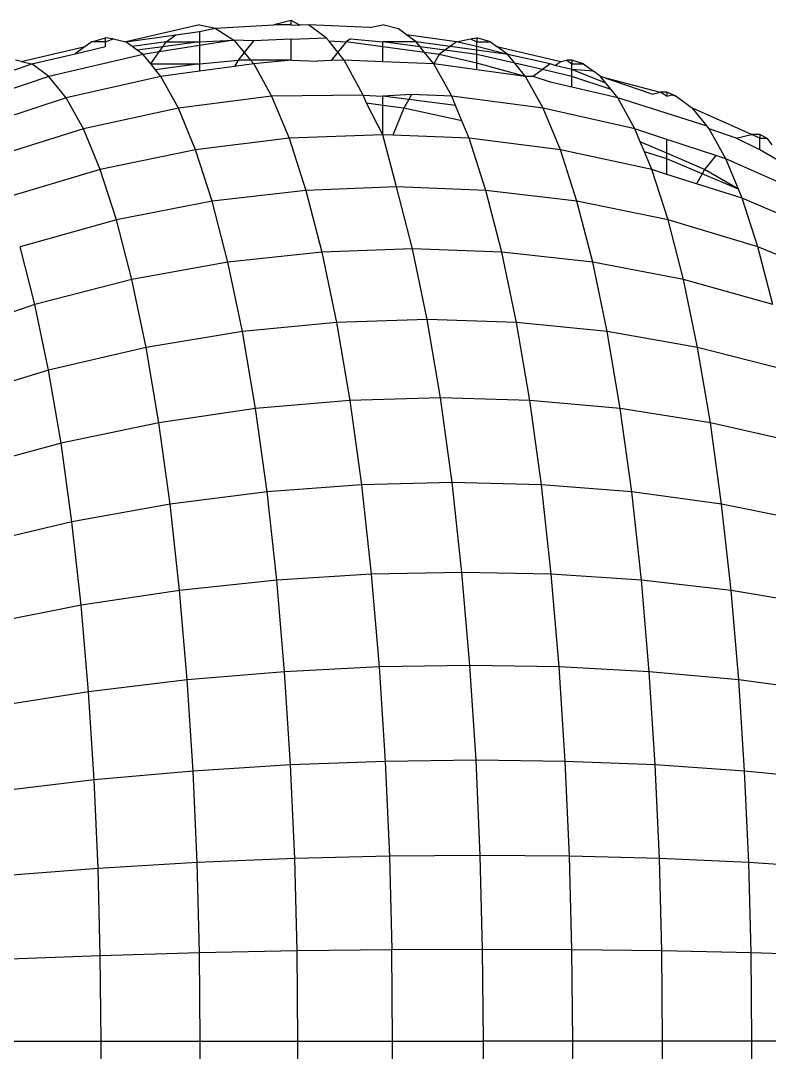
# Model space of a CAD drawing. Header units: millimetres. Extents: x 153 to 4750, y 92 to 3343.
# Drawn here: x 2138.89 to 2144.4, y 1089.03 to 1096.62 of the extents above; entities that cross this region are included whole.
import ezdxf

# ---------------------------------------------------------------- set-up
doc = ezdxf.new("R2010")
doc.units = ezdxf.units.MM

msp = doc.modelspace()

# ---------------------------------------------------------------- linework, layer by layer
for p, q in [((2140.2073, 1096.5853), (2139.6658, 1096.4606)), ((2140.2073, 1096.5853), (2140.3239, 1096.5603)), ((2140.2073, 1096.5358), (2140.3239, 1096.5603)), ((2140.3239, 1096.5603), (2140.7542, 1096.5853)), ((2140.3239, 1096.5603), (2140.4602, 1096.4718)), ((2140.8812, 1096.6156), (2140.7542, 1096.5853)), ((2140.8812, 1096.5853), (2140.7542, 1096.5853)), ((2140.8812, 1096.5853), (2140.8812, 1096.6156)), ((2140.9453, 1096.5824), (2140.8812, 1096.6156)), ((2140.8812, 1096.5853), (2140.9453, 1096.5824)), ((2141.0082, 1096.5853), (2140.9453, 1096.5824)), ((2141.1384, 1096.4904), (2141.0082, 1096.5853)), ((2141.4572, 1096.5647), (2141.0082, 1096.5853)), ((2141.4572, 1096.5647), (2141.5551, 1096.5853)), ((2141.6695, 1096.555), (2141.5551, 1096.5853)), ((2141.7291, 1096.5116), (2141.6695, 1096.555)), ((2139.416, 1096.4606), (2139.5164, 1096.4904)), ((2139.5164, 1096.4606), (2139.5164, 1096.4904)), ((2139.5737, 1096.4826), (2139.5164, 1096.4904)), ((2139.5164, 1096.4606), (2139.5737, 1096.4826)), ((2139.5737, 1096.4826), (2139.6658, 1096.4606)), ((2139.6658, 1096.4606), (2140.0333, 1096.5116)), ((2139.9632, 1096.4606), (2140.0333, 1096.5116)), ((2140.0333, 1096.5116), (2140.2073, 1096.5358)), ((2140.2073, 1096.5358), (2140.2073, 1096.4606)), ((2140.8812, 1096.4788), (2140.6048, 1096.4664)), ((2140.8812, 1096.4788), (2141.1384, 1096.4904)), ((2140.8812, 1096.3261), (2140.8812, 1096.4788)), ((2141.1576, 1096.4664), (2141.1384, 1096.4904)), ((2141.3168, 1096.4823), (2141.2869, 1096.4606)), ((2141.3168, 1096.4823), (2141.5551, 1096.4606)), ((2142.0966, 1096.4606), (2141.7291, 1096.5116)), ((2141.7992, 1096.4606), (2141.7291, 1096.5116)), ((2142.0966, 1096.4606), (2142.1993, 1096.4811)), ((2142.1993, 1096.4811), (2142.2459, 1096.4904)), ((2142.1993, 1096.4811), (2142.2459, 1096.4606)), ((2142.2459, 1096.4904), (2142.2459, 1096.4606)), ((2142.3463, 1096.4606), (2142.2459, 1096.4904)), ((2138.8979, 1096.3157), (2139.3685, 1096.4259)), ((2139.3685, 1096.4259), (2139.2953, 1096.3726)), ((2139.2953, 1096.3726), (2139.5164, 1096.4251)), ((2139.416, 1096.4606), (2139.3685, 1096.4259)), ((2139.5164, 1096.4606), (2139.416, 1096.4606)), ((2139.5164, 1096.4251), (2139.5164, 1096.4606)), ((2139.7132, 1096.426), (2139.6658, 1096.4606)), ((2139.9632, 1096.4606), (2139.7132, 1096.426)), ((2139.7505, 1096.3989), (2139.7132, 1096.426)), ((2139.9378, 1096.4242), (2139.7505, 1096.3989)), ((2139.7939, 1096.3673), (2139.7505, 1096.3989)), ((2140.2073, 1096.4321), (2139.911, 1096.3856)), ((2139.911, 1096.3856), (2139.9378, 1096.4242)), ((2140.2073, 1096.4606), (2139.9378, 1096.4242)), ((2139.9378, 1096.4242), (2139.9632, 1096.4606)), ((2139.9632, 1096.4606), (2140.2073, 1096.4606)), ((2140.2073, 1096.4606), (2140.4602, 1096.4718)), ((2140.4602, 1096.4718), (2140.2073, 1096.4321)), ((2140.2073, 1096.4606), (2140.2073, 1096.4321)), ((2140.2073, 1096.4321), (2140.2073, 1096.2969)), ((2140.6048, 1096.4664), (2140.4602, 1096.4718)), ((2140.4602, 1096.4718), (2140.5363, 1096.3809)), ((2140.6048, 1096.4664), (2140.5363, 1096.3809)), ((2141.1576, 1096.4664), (2141.2869, 1096.4606)), ((2141.2246, 1096.3829), (2141.1576, 1096.4664)), ((2141.2869, 1096.4606), (2141.2246, 1096.3829)), ((2141.5551, 1096.4239), (2141.2869, 1096.4606)), ((2141.5551, 1096.4239), (2141.5551, 1096.4606)), ((2141.8288, 1096.4236), (2141.5551, 1096.4606)), ((2141.7992, 1096.4606), (2141.5551, 1096.4606)), ((2141.5551, 1096.3135), (2141.5551, 1096.4239)), ((2141.8623, 1096.3818), (2141.5551, 1096.4239)), ((2141.8288, 1096.4236), (2141.7992, 1096.4606)), ((2142.0492, 1096.426), (2141.7992, 1096.4606)), ((2142.012, 1096.3989), (2141.8288, 1096.4236)), ((2141.8623, 1096.3818), (2141.8288, 1096.4236)), ((2142.012, 1096.3989), (2141.9686, 1096.3673)), ((2142.0492, 1096.426), (2142.012, 1096.3989)), ((2142.2459, 1096.3673), (2142.012, 1096.3989)), ((2142.0966, 1096.4606), (2142.0492, 1096.426)), ((2142.2459, 1096.3988), (2142.0492, 1096.426)), ((2142.2459, 1096.4251), (2142.0966, 1096.4606)), ((2142.2459, 1096.4606), (2142.3463, 1096.4606)), ((2142.2459, 1096.3988), (2142.2459, 1096.4606)), ((2142.4744, 1096.3673), (2142.2459, 1096.4251)), ((2142.2459, 1096.3673), (2142.2459, 1096.3988)), ((2142.4744, 1096.3673), (2142.2459, 1096.3988)), ((2142.3463, 1096.4606), (2142.3939, 1096.4259)), ((2142.4744, 1096.3673), (2142.3939, 1096.4259)), ((2142.3939, 1096.4259), (2142.8645, 1096.3157)), ((2138.8979, 1096.3157), (2138.8545, 1096.3261)), ((2138.9766, 1096.2969), (2139.2953, 1096.3726)), ((2139.7939, 1096.3673), (2139.1018, 1096.2057)), ((2139.911, 1096.3856), (2139.7939, 1096.3673)), ((2139.8496, 1096.2977), (2139.7939, 1096.3673)), ((2139.8496, 1096.2977), (2139.911, 1096.3856)), ((2140.2073, 1096.2969), (2140.4923, 1096.3261)), ((2140.4923, 1096.3261), (2140.4657, 1096.2781)), ((2140.5363, 1096.3809), (2140.4923, 1096.3261)), ((2140.5822, 1096.3261), (2140.4923, 1096.3261)), ((2140.5363, 1096.3809), (2140.5822, 1096.3261)), ((2140.8812, 1096.3261), (2140.5822, 1096.3261)), ((2140.5822, 1096.3261), (2140.6067, 1096.2969)), ((2140.8812, 1096.3261), (2140.6067, 1096.2969)), ((2140.8812, 1096.3261), (2141.0772, 1096.3176)), ((2141.2246, 1096.3829), (2141.1758, 1096.3219)), ((2141.2701, 1096.3261), (2141.1758, 1096.3219)), ((2141.2701, 1096.3261), (2141.2246, 1096.3829)), ((2141.4106, 1096.0669), (2141.2701, 1096.3261)), ((2141.5551, 1096.3135), (2141.2701, 1096.3261)), ((2141.9304, 1096.2969), (2141.8623, 1096.3818)), ((2141.9686, 1096.3673), (2141.8623, 1096.3818)), ((2141.9686, 1096.3673), (2141.9304, 1096.2969)), ((2142.2459, 1096.3025), (2141.9686, 1096.3673)), ((2142.2459, 1096.3025), (2142.2459, 1096.3673)), ((2142.5263, 1096.3025), (2142.2459, 1096.3673)), ((2142.5263, 1096.3025), (2142.4744, 1096.3673)), ((2142.7858, 1096.2969), (2142.4744, 1096.3673)), ((2142.8645, 1096.3157), (2142.9079, 1096.3261)), ((2142.9449, 1096.3261), (2142.9079, 1096.3261)), ((2142.9079, 1096.3261), (2142.9449, 1096.2969)), ((2142.9449, 1096.3261), (2142.9449, 1096.2969)), ((2143.03, 1096.2969), (2142.9449, 1096.3261)), ((2138.288, 1096.0608), (2138.9766, 1096.2969)), ((2138.8979, 1096.3157), (2138.9766, 1096.2969)), ((2139.1018, 1096.2057), (2138.9766, 1096.2969)), ((2139.8496, 1096.2977), (2140.2073, 1096.2969)), ((2139.8844, 1096.2543), (2139.8496, 1096.2977)), ((2140.2073, 1096.2969), (2139.8844, 1096.2543)), ((2139.9233, 1096.2057), (2139.8844, 1096.2543)), ((2140.2073, 1096.2969), (2140.2073, 1096.2436)), ((2140.4657, 1096.2781), (2140.2073, 1096.2436)), ((2140.6067, 1096.2969), (2140.4657, 1096.2781)), ((2140.6067, 1096.2969), (2140.7375, 1096.0608)), ((2141.1758, 1096.3219), (2141.0772, 1096.3176)), ((2141.9304, 1096.2969), (2141.5551, 1096.3135)), ((2142.0612, 1096.0608), (2141.9304, 1096.2969)), ((2142.2459, 1096.2542), (2141.9304, 1096.2969)), ((2142.2459, 1096.2542), (2142.2459, 1096.3025)), ((2142.6039, 1096.2057), (2142.2459, 1096.3025)), ((2142.6039, 1096.2057), (2142.2459, 1096.2542)), ((2142.6039, 1096.2057), (2142.5263, 1096.3025)), ((2142.7291, 1096.2556), (2142.5263, 1096.3025)), ((2142.7291, 1096.2556), (2142.6607, 1096.2057)), ((2142.7858, 1096.2969), (2142.7291, 1096.2556)), ((2142.9449, 1096.2057), (2142.7291, 1096.2556)), ((2142.8194, 1096.2854), (2142.7858, 1096.2969)), ((2142.8194, 1096.2854), (2142.8645, 1096.3157)), ((2142.9449, 1096.2556), (2142.8194, 1096.2854)), ((2142.9449, 1096.2556), (2142.9449, 1096.2969)), ((2142.9449, 1096.2969), (2143.03, 1096.2969)), ((2142.9449, 1096.2057), (2142.9449, 1096.2556)), ((2143.1944, 1096.1568), (2142.9449, 1096.2556)), ((2143.104, 1096.243), (2142.9449, 1096.2556)), ((2143.03, 1096.2969), (2143.104, 1096.243)), ((2139.1018, 1096.2057), (2138.4091, 1095.9726)), ((2139.2284, 1096.0478), (2139.1018, 1096.2057)), ((2139.9233, 1096.2057), (2139.2284, 1096.0478)), ((2140.2073, 1096.2436), (2139.9233, 1096.2057)), ((2140.0525, 1095.9726), (2139.9233, 1096.2057)), ((2142.7331, 1095.9726), (2142.6039, 1096.2057)), ((2142.6607, 1096.2057), (2142.6039, 1096.2057)), ((2142.7884, 1096.1627), (2142.6607, 1096.2057)), ((2142.9449, 1096.1263), (2142.9449, 1096.2057)), ((2143.2322, 1096.1096), (2142.9449, 1096.2057)), ((2143.1552, 1096.2057), (2143.104, 1096.243)), ((2143.1944, 1096.1568), (2143.1552, 1096.2057)), ((2143.5342, 1096.0751), (2143.1552, 1096.2057)), ((2143.1552, 1096.2057), (2143.5924, 1096.089)), ((2142.9449, 1096.1263), (2142.7884, 1096.1627)), ((2143.2818, 1096.0478), (2142.9449, 1096.1263)), ((2143.2322, 1096.1096), (2143.1944, 1096.1568)), ((2143.2818, 1096.0478), (2143.2322, 1096.1096)), ((2139.2284, 1096.0478), (2138.5316, 1095.8198)), ((2139.3547, 1095.8198), (2139.2284, 1096.0478)), ((2140.7375, 1096.0608), (2140.0525, 1095.9726)), ((2141.4106, 1096.0669), (2140.7375, 1096.0608)), ((2140.7375, 1096.0608), (2140.8659, 1095.7508)), ((2141.4106, 1096.0669), (2141.5551, 1096.0608)), ((2141.435, 1096.008), (2141.4106, 1096.0669)), ((2141.7658, 1096.0734), (2141.5551, 1096.0608)), ((2141.5551, 1095.9925), (2141.5551, 1096.0608)), ((2141.7453, 1096.0365), (2141.5551, 1096.0608)), ((2141.7453, 1096.0365), (2141.7099, 1095.9726)), ((2141.7658, 1096.0734), (2141.7453, 1096.0365)), ((2142.0895, 1095.9926), (2141.7453, 1096.0365)), ((2142.0612, 1096.0608), (2141.7658, 1096.0734)), ((2142.7331, 1095.9726), (2142.0612, 1096.0608)), ((2142.0895, 1095.9926), (2142.0612, 1096.0608)), ((2143.4081, 1095.8198), (2143.2818, 1096.0478)), ((2143.9378, 1095.8402), (2143.2818, 1096.0478)), ((2143.5342, 1096.0751), (2143.5924, 1096.089)), ((2143.6419, 1096.089), (2143.5924, 1096.089)), ((2143.6419, 1096.0608), (2143.5924, 1096.089)), ((2143.6419, 1096.089), (2143.6419, 1096.0608)), ((2143.7106, 1096.0608), (2143.6419, 1096.089)), ((2143.6419, 1096.0608), (2143.6824, 1096.0706)), ((2143.6824, 1096.0706), (2143.7106, 1096.0608)), ((2143.7106, 1096.0608), (2143.8316, 1095.9726)), ((2140.0525, 1095.9726), (2139.3547, 1095.8198)), ((2140.1793, 1095.6665), (2140.0525, 1095.9726)), ((2141.5551, 1095.7767), (2141.435, 1096.008)), ((2141.5551, 1095.9925), (2141.435, 1096.008)), ((2141.5551, 1095.7767), (2141.5551, 1095.9925)), ((2141.7099, 1095.9726), (2141.5551, 1095.9925)), ((2141.7099, 1095.9726), (2141.6276, 1095.7738)), ((2142.1364, 1095.8792), (2141.7099, 1095.9726)), ((2142.1364, 1095.8792), (2142.0895, 1095.9926)), ((2142.8598, 1095.6665), (2142.7331, 1095.9726)), ((2143.4081, 1095.8198), (2142.7331, 1095.9726)), ((2143.9378, 1095.8402), (2143.8316, 1095.9726)), ((2144.1662, 1095.8231), (2143.8316, 1095.9726)), ((2142.1896, 1095.7508), (2142.1364, 1095.8792)), ((2139.3547, 1095.8198), (2138.6537, 1095.5994)), ((2139.4786, 1095.5206), (2139.3547, 1095.8198)), ((2143.6419, 1095.7427), (2143.4081, 1095.8198)), ((2143.4471, 1095.7258), (2143.4081, 1095.8198)), ((2143.9541, 1095.8198), (2143.9378, 1095.8402)), ((2144.0762, 1095.5994), (2143.9541, 1095.8198)), ((2144.1514, 1095.7508), (2143.9541, 1095.8198)), ((2144.2642, 1095.7777), (2144.1662, 1095.8231)), ((2140.8659, 1095.7508), (2140.1793, 1095.6665)), ((2141.5551, 1095.7767), (2140.8659, 1095.7508)), ((2140.8659, 1095.7508), (2140.9897, 1095.3677)), ((2141.6547, 1095.3931), (2141.5551, 1095.7767)), ((2141.6276, 1095.7738), (2141.5551, 1095.7767)), ((2142.1896, 1095.7508), (2141.6276, 1095.7738)), ((2142.3133, 1095.3677), (2142.1896, 1095.7508)), ((2142.8598, 1095.6665), (2142.1896, 1095.7508)), ((2143.6419, 1095.641), (2143.4471, 1095.7258)), ((2143.4779, 1095.6513), (2143.4471, 1095.7258)), ((2143.6419, 1095.641), (2143.6419, 1095.7427)), ((2144.0016, 1095.624), (2143.6419, 1095.7427)), ((2144.1514, 1095.7508), (2144.2642, 1095.7777)), ((2144.3259, 1095.6665), (2144.1514, 1095.7508)), ((2144.3259, 1095.7777), (2144.2642, 1095.7777)), ((2144.3259, 1095.7508), (2144.2642, 1095.7777)), ((2144.3259, 1095.7777), (2144.3259, 1095.7508)), ((2144.377, 1095.7508), (2144.3259, 1095.7777)), ((2144.3259, 1095.6665), (2144.3259, 1095.7508)), ((2144.3259, 1095.7508), (2144.377, 1095.7508)), ((2144.377, 1095.7508), (2144.4148, 1095.7026)), ((2140.1793, 1095.6665), (2139.4786, 1095.5206)), ((2140.3014, 1095.2883), (2140.1793, 1095.6665)), ((2142.982, 1095.2883), (2142.8598, 1095.6665)), ((2143.532, 1095.5206), (2142.8598, 1095.6665)), ((2143.6419, 1095.5994), (2143.4779, 1095.6513)), ((2143.532, 1095.5206), (2143.4779, 1095.6513)), ((2143.6419, 1095.5994), (2143.6419, 1095.641)), ((2143.9188, 1095.5206), (2143.6419, 1095.641)), ((2144.4657, 1095.5863), (2144.3259, 1095.6665)), ((2143.6419, 1095.4857), (2143.6419, 1095.5994)), ((2143.9016, 1095.4895), (2143.6419, 1095.5994)), ((2144.0016, 1095.624), (2143.9188, 1095.5206)), ((2144.0762, 1095.5994), (2144.0016, 1095.624)), ((2144.7263, 1095.31), (2144.0762, 1095.5994)), ((2144.1684, 1095.3766), (2144.0762, 1095.5994)), ((2139.4786, 1095.5206), (2138.7736, 1095.31)), ((2139.5981, 1095.1508), (2139.4786, 1095.5206)), ((2143.6515, 1095.1508), (2143.532, 1095.5206)), ((2143.6419, 1095.4857), (2143.532, 1095.5206)), ((2143.9016, 1095.4895), (2143.8609, 1095.4162)), ((2143.9188, 1095.5206), (2143.9016, 1095.4895)), ((2144.1684, 1095.3766), (2143.9016, 1095.4895)), ((2144.1684, 1095.3766), (2143.9188, 1095.5206)), ((2143.8609, 1095.4162), (2143.6419, 1095.4857)), ((2144.196, 1095.31), (2143.8609, 1095.4162)), ((2140.9897, 1095.3677), (2140.3014, 1095.2883)), ((2141.6547, 1095.3931), (2140.9897, 1095.3677)), ((2140.9897, 1095.3677), (2141.1066, 1094.9147)), ((2141.7721, 1094.9383), (2141.6547, 1095.3931)), ((2142.3133, 1095.3677), (2141.6547, 1095.3931)), ((2142.4303, 1094.9147), (2142.3133, 1095.3677)), ((2142.982, 1095.2883), (2142.3133, 1095.3677)), ((2144.196, 1095.31), (2144.1684, 1095.3766)), ((2140.3014, 1095.2883), (2139.5981, 1095.1508)), ((2140.4169, 1094.841), (2140.3014, 1095.2883)), ((2143.0975, 1094.841), (2142.982, 1095.2883)), ((2143.6515, 1095.1508), (2142.982, 1095.2883)), ((2144.3116, 1094.9523), (2144.196, 1095.31)), ((2144.8408, 1095.0335), (2144.196, 1095.31)), ((2139.5981, 1095.1508), (2138.8891, 1094.9523)), ((2139.711, 1094.7135), (2139.5981, 1095.1508)), ((2143.7644, 1094.7135), (2143.6515, 1095.1508)), ((2144.3116, 1094.9523), (2143.6515, 1095.1508)), ((2138.9983, 1094.5294), (2138.8891, 1094.9523)), ((2141.1066, 1094.9147), (2140.4169, 1094.841)), ((2141.7721, 1094.9383), (2141.1066, 1094.9147)), ((2141.1066, 1094.9147), (2141.2147, 1094.3974)), ((2141.8806, 1094.4189), (2141.7721, 1094.9383)), ((2142.4303, 1094.9147), (2141.7721, 1094.9383)), ((2142.5384, 1094.3974), (2142.4303, 1094.9147)), ((2143.0975, 1094.841), (2142.4303, 1094.9147)), ((2144.4208, 1094.5294), (2144.3116, 1094.9523)), ((2144.9512, 1094.6918), (2144.3116, 1094.9523)), ((2140.4169, 1094.841), (2139.711, 1094.7135)), ((2140.5237, 1094.3304), (2140.4169, 1094.841)), ((2143.2042, 1094.3304), (2143.0975, 1094.841)), ((2143.7644, 1094.7135), (2143.0975, 1094.841)), ((2139.711, 1094.7135), (2138.9983, 1094.5294)), ((2139.8154, 1094.2142), (2139.711, 1094.7135)), ((2143.8688, 1094.2142), (2143.7644, 1094.7135)), ((2144.4208, 1094.5294), (2143.7644, 1094.7135)), ((2138.9983, 1094.5294), (2138.2896, 1094.2878)), ((2139.0992, 1094.0465), (2138.9983, 1094.5294)), ((2141.2147, 1094.3974), (2140.5237, 1094.3304)), ((2141.8806, 1094.4189), (2141.2147, 1094.3974)), ((2141.2147, 1094.3974), (2141.3123, 1093.8237)), ((2141.9785, 1093.8428), (2141.8806, 1094.4189)), ((2142.5384, 1094.3974), (2141.8806, 1094.4189)), ((2142.6359, 1093.8237), (2142.5384, 1094.3974)), ((2143.2042, 1094.3304), (2142.5384, 1094.3974)), ((2140.5237, 1094.3304), (2139.8154, 1094.2142)), ((2140.6199, 1093.7639), (2140.5237, 1094.3304)), ((2143.3005, 1093.7639), (2143.2042, 1094.3304)), ((2143.8688, 1094.2142), (2143.2042, 1094.3304)), ((2139.8154, 1094.2142), (2139.0992, 1094.0465)), ((2139.9094, 1093.6603), (2139.8154, 1094.2142)), ((2143.9629, 1093.6603), (2143.8688, 1094.2142)), ((2144.5217, 1094.0465), (2143.8688, 1094.2142)), ((2139.0992, 1094.0465), (2138.386, 1093.8264)), ((2139.1902, 1093.5109), (2139.0992, 1094.0465)), ((2141.3123, 1093.8237), (2140.6199, 1093.7639)), ((2141.9785, 1093.8428), (2141.3123, 1093.8237)), ((2141.3123, 1093.8237), (2141.3976, 1093.2031)), ((2142.0642, 1093.2197), (2141.9785, 1093.8428)), ((2142.6359, 1093.8237), (2141.9785, 1093.8428)), ((2142.7212, 1093.2031), (2142.6359, 1093.8237)), ((2143.3005, 1093.7639), (2142.6359, 1093.8237)), ((2140.6199, 1093.7639), (2139.9094, 1093.6603)), ((2140.7042, 1093.1512), (2140.6199, 1093.7639)), ((2143.3848, 1093.1512), (2143.3005, 1093.7639)), ((2143.9629, 1093.6603), (2143.3005, 1093.7639)), ((2139.9094, 1093.6603), (2139.1902, 1093.5109)), ((2139.9918, 1093.0612), (2139.9094, 1093.6603)), ((2144.0453, 1093.0612), (2143.9629, 1093.6603)), ((2144.6127, 1093.5109), (2143.9629, 1093.6603)), ((2139.1902, 1093.5109), (2138.473, 1093.3147)), ((2139.2699, 1092.9315), (2139.1902, 1093.5109)), ((2142.0642, 1093.2197), (2141.3976, 1093.2031)), ((2142.1367, 1092.5603), (2142.0642, 1093.2197)), ((2142.7212, 1093.2031), (2142.0642, 1093.2197)), ((2140.7042, 1093.1512), (2139.9918, 1093.0612)), ((2141.3976, 1093.2031), (2140.7042, 1093.1512)), ((2140.7754, 1092.5028), (2140.7042, 1093.1512)), ((2141.3976, 1093.2031), (2141.4698, 1092.5464)), ((2142.7935, 1092.5464), (2142.7212, 1093.2031)), ((2143.3848, 1093.1512), (2142.7212, 1093.2031)), ((2143.456, 1092.5028), (2143.3848, 1093.1512)), ((2144.0453, 1093.0612), (2143.3848, 1093.1512)), ((2139.9918, 1093.0612), (2139.2699, 1092.9315)), ((2140.0616, 1092.4273), (2139.9918, 1093.0612)), ((2144.115, 1092.4273), (2144.0453, 1093.0612)), ((2144.6924, 1092.9315), (2144.0453, 1093.0612)), ((2139.2699, 1092.9315), (2138.549, 1092.7612)), ((2139.3373, 1092.3185), (2139.2699, 1092.9315)), ((2141.4698, 1092.5464), (2140.7754, 1092.5028)), ((2142.1367, 1092.5603), (2141.4698, 1092.5464)), ((2141.4698, 1092.5464), (2141.5282, 1091.8651)), ((2142.1954, 1091.8763), (2142.1367, 1092.5603)), ((2142.7935, 1092.5464), (2142.1367, 1092.5603)), ((2142.8519, 1091.8651), (2142.7935, 1092.5464)), ((2143.456, 1092.5028), (2142.7935, 1092.5464)), ((2140.7754, 1092.5028), (2140.0616, 1092.4273)), ((2140.8332, 1091.8302), (2140.7754, 1092.5028)), ((2143.5137, 1091.8302), (2143.456, 1092.5028)), ((2144.115, 1092.4273), (2143.456, 1092.5028)), ((2140.0616, 1092.4273), (2139.3373, 1092.3185)), ((2140.1179, 1091.7697), (2140.0616, 1092.4273)), ((2144.1714, 1091.7697), (2144.115, 1092.4273)), ((2144.7598, 1092.3185), (2144.115, 1092.4273)), ((2139.3373, 1092.3185), (2138.6134, 1092.1755)), ((2139.3919, 1091.6825), (2139.3373, 1092.3185)), ((2141.5282, 1091.8651), (2140.8332, 1091.8302)), ((2142.1954, 1091.8763), (2141.5282, 1091.8651)), ((2141.5282, 1091.8651), (2141.5727, 1091.1709)), ((2142.2401, 1091.1793), (2142.1954, 1091.8763)), ((2142.8519, 1091.8651), (2142.1954, 1091.8763)), ((2142.8964, 1091.1709), (2142.8519, 1091.8651)), ((2143.5137, 1091.8302), (2142.8519, 1091.8651)), ((2140.8332, 1091.8302), (2140.1179, 1091.7697)), ((2140.8771, 1091.1448), (2140.8332, 1091.8302)), ((2143.5577, 1091.1448), (2143.5137, 1091.8302)), ((2144.1714, 1091.7697), (2143.5137, 1091.8302)), ((2140.1179, 1091.7697), (2139.3919, 1091.6825)), ((2140.1609, 1091.0996), (2140.1179, 1091.7697)), ((2144.2143, 1091.0996), (2144.1714, 1091.7697)), ((2144.8144, 1091.6825), (2144.1714, 1091.7697)), ((2139.3919, 1091.6825), (2138.6655, 1091.5679)), ((2139.4334, 1091.0344), (2139.3919, 1091.6825)), ((2141.5727, 1091.1709), (2140.8771, 1091.1448)), ((2142.2401, 1091.1793), (2141.5727, 1091.1709)), ((2141.5727, 1091.1709), (2141.6035, 1090.4748)), ((2142.271, 1090.4803), (2142.2401, 1091.1793)), ((2142.8964, 1091.1709), (2142.2401, 1091.1793)), ((2142.9272, 1090.4748), (2142.8964, 1091.1709)), ((2143.5577, 1091.1448), (2142.8964, 1091.1709)), ((2140.1609, 1091.0996), (2139.4334, 1091.0344)), ((2140.8771, 1091.1448), (2140.1609, 1091.0996)), ((2140.1907, 1090.4276), (2140.1609, 1091.0996)), ((2140.9075, 1090.4575), (2140.8771, 1091.1448)), ((2143.5881, 1090.4575), (2143.5577, 1091.1448)), ((2144.2143, 1091.0996), (2143.5577, 1091.1448)), ((2144.2441, 1090.4276), (2144.2143, 1091.0996)), ((2144.8559, 1091.0344), (2144.2143, 1091.0996)), ((2139.4334, 1091.0344), (2138.7053, 1090.9487)), ((2139.4622, 1090.3845), (2139.4334, 1091.0344)), ((2140.1907, 1090.4276), (2139.4622, 1090.3845)), ((2140.9075, 1090.4575), (2140.1907, 1090.4276)), ((2140.2078, 1089.7635), (2140.1907, 1090.4276)), ((2141.6035, 1090.4748), (2140.9075, 1090.4575)), ((2140.9251, 1089.7783), (2140.9075, 1090.4575)), ((2142.271, 1090.4803), (2141.6035, 1090.4748)), ((2141.6035, 1090.4748), (2141.6214, 1089.7868)), ((2142.2889, 1089.7895), (2142.271, 1090.4803)), ((2142.9272, 1090.4748), (2142.271, 1090.4803)), ((2142.945, 1089.7868), (2142.9272, 1090.4748)), ((2143.5881, 1090.4575), (2142.9272, 1090.4748)), ((2143.6056, 1089.7783), (2143.5881, 1090.4575)), ((2144.2441, 1090.4276), (2143.5881, 1090.4575)), ((2144.2612, 1089.7635), (2144.2441, 1090.4276)), ((2144.8847, 1090.3845), (2144.2441, 1090.4276)), ((2139.4622, 1090.3845), (2138.7328, 1090.3279)), ((2139.4788, 1089.7422), (2139.4622, 1090.3845)), ((2139.4788, 1089.7422), (2138.7486, 1089.7142)), ((2140.2078, 1089.7635), (2139.4788, 1089.7422)), ((2139.4841, 1089.1156), (2139.4788, 1089.7422)), ((2140.9251, 1089.7783), (2140.2078, 1089.7635)), ((2140.2133, 1089.1156), (2140.2078, 1089.7635)), ((2141.6214, 1089.7868), (2140.9251, 1089.7783)), ((2140.9308, 1089.1156), (2140.9251, 1089.7783)), ((2142.2889, 1089.7895), (2141.6214, 1089.7868)), ((2141.627, 1089.1156), (2141.6214, 1089.7868)), ((2142.2946, 1089.1156), (2142.2889, 1089.7895)), ((2142.945, 1089.7868), (2142.2889, 1089.7895)), ((2142.9507, 1089.1156), (2142.945, 1089.7868)), ((2143.6056, 1089.7783), (2142.945, 1089.7868)), ((2143.6113, 1089.1156), (2143.6056, 1089.7783)), ((2144.2612, 1089.7635), (2143.6056, 1089.7783)), ((2144.2667, 1089.1156), (2144.2612, 1089.7635)), ((2144.9013, 1089.7422), (2144.2612, 1089.7635)), ((2138.7537, 1089.1156), (2139.4841, 1089.1156)), ((2139.4678, 1086.8656), (2139.4841, 1089.1156)), ((2139.4841, 1089.1156), (2140.2133, 1089.1156)), ((2140.2073, 1086.8656), (2140.2133, 1089.1156)), ((2140.2133, 1089.1156), (2140.9308, 1089.1156)), ((2140.9308, 1089.1156), (2141.627, 1089.1156)), ((2140.9308, 1086.8656), (2140.9308, 1089.1156)), ((2141.627, 1089.1156), (2142.2946, 1089.1156)), ((2141.627, 1086.8656), (2141.627, 1089.1156)), ((2142.2783, 1086.8656), (2142.2946, 1089.1156)), ((2142.9507, 1089.1156), (2142.2946, 1089.1156)), ((2142.9449, 1086.8656), (2142.9507, 1089.1156)), ((2143.6113, 1089.1156), (2142.9507, 1089.1156)), ((2143.6113, 1086.8656), (2143.6113, 1089.1156)), ((2144.2667, 1089.1156), (2143.6113, 1089.1156)), ((2144.2667, 1086.8656), (2144.2667, 1089.1156)), ((2144.9066, 1089.1156), (2144.2667, 1089.1156))]:
    msp.add_line(p, q)

doc.saveas('drawing.dxf')
